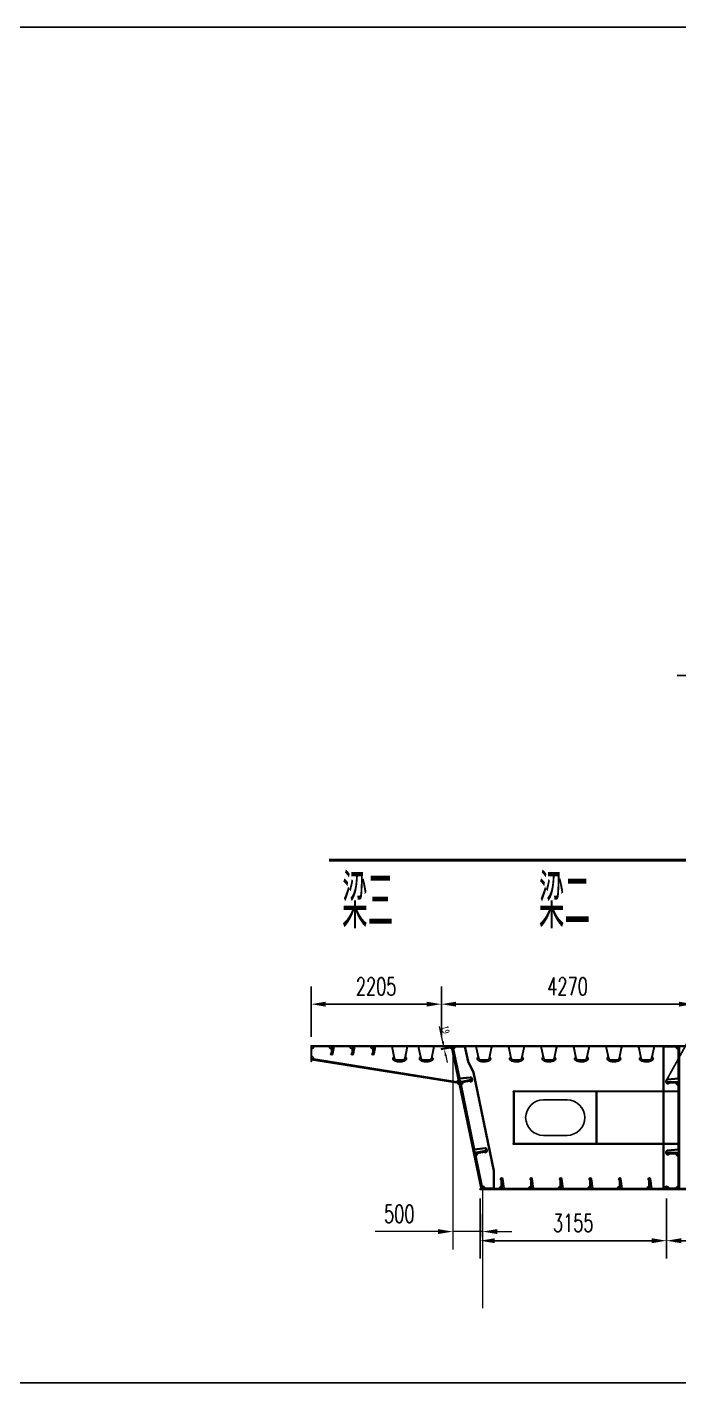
# Model space of a CAD drawing. Extents: x -158665 to 747974, y -1078007 to -307893.
# Drawn here: x 194221 to 205250, y -387493 to -364569 of the extents above; entities that cross this region are included whole.
import ezdxf

# ---------------------------------------------------------------- set-up
doc = ezdxf.new("R2010")
doc.units = 0
doc.header["$LTSCALE"] = 0.02
doc.header["$MEASUREMENT"] = 0
doc.header["$PDMODE"] = 35
doc.header["$PDSIZE"] = 150
doc.layers.get('0').update_dxf_attribs({"linetype": 'CONTINUOUS'})
doc.layers.get('Defpoints').update_dxf_attribs({"linetype": 'CONTINUOUS'})
doc.layers.add('1', color=1, linetype='CONTINUOUS')
for name, color, linetype, lineweight in [('1图框轮廓', 7, 'CONTINUOUS', 35), ('2细线层', 41, 'CONTINUOUS', 15), ('标注层', 3, 'CONTINUOUS', 13)]:
    doc.layers.add(name, color=color, linetype=linetype, lineweight=lineweight)
doc.styles.add('HC_GBDIM', font='romans', dxfattribs={"width": 0.667, "bigfont": 'gbcbig'})
doc.styles.add('仿宋', font='仿宋_GB2312_1.ttf', dxfattribs={"width": 0.7})
doc.dimstyles.new('HC_GBDIM-100', dxfattribs={"dimscale": 100, "dimtxt": 3, "dimasz": 2.5, "dimexe": 3, "dimexo": 1.5, "dimgap": 1.5, "dimtad": 1, "dimdec": 0, "dimzin": 0, "dimdsep": 46, "dimtxsty": 'HC_GBDIM', "dimcen": 2.5, "dimclrd": 130, "dimclre": 130, "dimclrt": 3, "dimadec": 0, "dimazin": 0, "dimtfac": 0.714286, "dimtdec": 0, "dimtmove": 0, "dimatfit": 3, "dimfxl": 1, "dimtzin": 0, "dimlwd": -1, "dimlwe": -1, "dimarcsym": 0})
doc.dimstyles.new('标准标注样式-45', dxfattribs={"dimscale": 45, "dimtxt": 2.7, "dimasz": 2.5, "dimexe": 1.25, "dimexo": 0.625, "dimtad": 1, "dimdec": 0, "dimdsep": 46, "dimtxsty": '仿宋', "dimcen": 2.5, "dimclrd": 3, "dimclre": 3, "dimclrt": 4, "dimazin": 0, "dimtfac": 1, "dimtdec": 0, "dimtmove": 0, "dimatfit": 3, "dimfxl": 1.25, "dimlwd": 13, "dimlwe": 13, "dimarcsym": 0})

# ---------------------------------------------------------------- blocks, each defined once
blk = doc.blocks.new('*D291')
at = {"layer": '2细线层', "color": 130}
for p, q in [((201425, -381958), (201425, -385235)), ((201925, -385031), (201925, -384635)), ((201175, -384935), (200110, -384935)), ((201925, -384935), (201425, -384935)), ((202175, -384935), (202425, -384935))]:
    blk.add_line(p, q, dxfattribs=at)
for points in [[(201175, -384893), (201175, -384976), (201425, -384935)], [(202175, -384893), (202175, -384976), (201925, -384935)]]:
    blk.add_solid(points, dxfattribs=at)
at = {"layer": 'Defpoints', "color": 0}
for p in [(201425, -381808), (201425, -384935), (201925, -385181)]:
    blk.add_point(p, dxfattribs=at)
at = {"layer": '2细线层', "color": 3, "insert": (200518, -384635), "char_height": 300, "attachment_point": 5, "style": 'HC_GBDIM'}
blk.add_mtext('500', dxfattribs=at)
blk = doc.blocks.new('*D295')
at = {"color": 130}
for p, q in [((201230, -381642), (201230, -380789)), ((205500, -381642), (205500, -380789)), ((201480, -381089), (205250, -381089))]:
    blk.add_line(p, q, dxfattribs=at)
for points in [[(201480, -381048), (201480, -381131), (201230, -381089)], [(205250, -381048), (205250, -381131), (205500, -381089)]]:
    blk.add_solid(points, dxfattribs=at)
at = {"layer": 'Defpoints', "color": 0}
for p in [(205500, -381089), (201230, -381792), (205500, -381792)]:
    blk.add_point(p, dxfattribs=at)
at = {"color": 3, "insert": (203365, -380789), "char_height": 300, "attachment_point": 5, "style": 'HC_GBDIM'}
blk.add_mtext('4270', dxfattribs=at)
blk = doc.blocks.new('*D296')
at = {"color": 130}
for p, q in [((201885, -384376), (201885, -385389)), ((205040, -384376), (205040, -385389)), ((202135, -385089), (204790, -385089))]:
    blk.add_line(p, q, dxfattribs=at)
for points in [[(202135, -385047), (202135, -385131), (201885, -385089)], [(204790, -385047), (204790, -385131), (205040, -385089)]]:
    blk.add_solid(points, dxfattribs=at)
at = {"layer": 'Defpoints', "color": 0}
for p in [(201885, -384226), (205040, -384226), (205040, -385089)]:
    blk.add_point(p, dxfattribs=at)
at = {"color": 3, "insert": (203462, -384789), "char_height": 300, "attachment_point": 5, "style": 'HC_GBDIM'}
blk.add_mtext('3155', dxfattribs=at)
blk = doc.blocks.new('*D297')
at = {"color": 130}
for p, q in [((205040, -384376), (205040, -385389)), ((209310, -384376), (209310, -385389)), ((205290, -385089), (209060, -385089))]:
    blk.add_line(p, q, dxfattribs=at)
for points in [[(205290, -385047), (205290, -385131), (205040, -385089)], [(209060, -385047), (209060, -385131), (209310, -385089)]]:
    blk.add_solid(points, dxfattribs=at)
at = {"layer": 'Defpoints', "color": 0}
for p in [(205040, -384226), (209310, -384226), (209310, -385089)]:
    blk.add_point(p, dxfattribs=at)
at = {"color": 3, "insert": (207175, -384789), "char_height": 300, "attachment_point": 5, "style": 'HC_GBDIM'}
blk.add_mtext('4270', dxfattribs=at)
blk = doc.blocks.new('*D300')
at = {"color": 130}
for p, q in [((199025, -381642), (199025, -380790)), ((201230, -381642), (201230, -380790)), ((200980, -381090), (199275, -381090))]:
    blk.add_line(p, q, dxfattribs=at)
for points in [[(199275, -381048), (199275, -381131), (199025, -381090)], [(200980, -381048), (200980, -381131), (201230, -381090)]]:
    blk.add_solid(points, dxfattribs=at)
at = {"layer": 'Defpoints', "color": 0}
for p in [(199025, -381090), (199025, -381792), (201230, -381792)]:
    blk.add_point(p, dxfattribs=at)
at = {"color": 3, "insert": (200127, -380790), "char_height": 300, "attachment_point": 5, "style": 'HC_GBDIM'}
blk.add_mtext('2205', dxfattribs=at)
blk = doc.blocks.new('*D310')
at = {"color": 3, "linetype": 'ByBlock', "lineweight": 13, "ltscale": 3}
for p, q in [((201254, -381724), (201200, -381465)), ((201281, -381853), (201277, -381834)), ((201304, -381963), (201327, -382073))]:
    blk.add_line(p, q, dxfattribs=at)
at = {"color": 3, "lineweight": 13, "ltscale": 3}
for p, q in [((201375, -381814), (201222, -381845)), ((201379, -381832), (201226, -381864))]:
    blk.add_line(p, q, dxfattribs=at)
at = {"color": 3, "ltscale": 3}
for points in [[(201273, -381720), (201236, -381728), (201277, -381834)], [(201322, -381959), (201286, -381967), (201281, -381853)]]:
    blk.add_solid(points, dxfattribs=at)
at = {"layer": 'Defpoints', "color": 0, "ltscale": 3}
for p in [(201277, -381834), (201402, -381808), (201406, -381826)]:
    blk.add_point(p, dxfattribs=at)
at = {"color": 4, "ltscale": 3, "insert": (201303, -381521), "char_height": 121.5, "attachment_point": 5, "rotation": 281.7683, "style": '仿宋'}
blk.add_mtext('19', dxfattribs=at)

msp = doc.modelspace()

# ---------------------------------------------------------------- linework, layer by layer
at = {"color": 7, "ltscale": 3}
msp.add_line((236673.5, -375530.4), (205219.1, -375530.4), dxfattribs=at)
at = {"color": 6, "ltscale": 3}
for p, q in [((201399.1, -381791.9), (201906.2, -384225.9)), ((201401.2, -381791.9), (201908.3, -384225.9)), ((201424.9, -381807.9), (201403.4, -381812.4)), ((201421.6, -381791.9), (201928.7, -384225.9)), ((201902.5, -384207.9), (201924, -384203.4)), ((201904.5, -384207.9), (201924.1, -384203.8)), ((201906.5, -384207.9), (201924.2, -384204.2))]:
    msp.add_line(p, q, dxfattribs=at)
at = {"color": 7, "ltscale": 3}
msp.add_lwpolyline([(247451, -364569.4), (180592.3, -364569.4), (180592.3, -387492.9), (247451, -387492.9)], close=True, dxfattribs=at)
msp.add_lwpolyline([(205037, -382385.5), (208823, -375530.4)], dxfattribs=at)
at = {"color": 6}
msp.add_lwpolyline([(219592.4, -378654.7, 0, 150, 0), (219087.3, -378654.7, 50, 50, 0), (199329.6, -378654.7, 50, 50, 0)], format="xyseb", dxfattribs=at)
at = {"color": 6, "ltscale": 3}
msp.add_lwpolyline([(201424.9, -381807.9), (201406.3, -381826.5)], dxfattribs=at)
at = {"color": 2, "ltscale": 3}
msp.add_lwpolyline([(205241.9, -382450.9, -0.4142136), (205206.9, -382415.9), (205085.6, -382415.9, -0.8490905), (205036.9, -382407.9), (205036.9, -382387.9, -0.3855079), (205059.5, -382363), (205241.9, -382344.9), (205241.9, -381842.9, -0.4142136), (205206.9, -381807.9), (204844.9, -381807.9), (204832.8, -381817.7), (204795.8, -381987.9, -0.5717692), (204809.1, -382028.9, -0.2157414), (204733.9, -382062.9), (204665.9, -382062.9, -0.2157414), (204590.8, -382028.9, -0.5717692), (204604.1, -381987.9), (204567.1, -381817.7), (204554.9, -381807.9), (204294.9, -381807.9), (204282.8, -381817.7), (204245.8, -381987.9, -0.5717692), (204259.1, -382028.9, -0.2157414), (204183.9, -382062.9), (204115.9, -382062.9, -0.2157414), (204040.8, -382028.9, -0.5717692), (204054.1, -381987.9), (204017.1, -381817.7), (204004.9, -381807.9), (203744.9, -381807.9), (203732.8, -381817.7), (203695.8, -381987.9, -0.5717692), (203709.1, -382028.9, -0.2157414), (203633.9, -382062.9), (203565.9, -382062.9, -0.2157414), (203490.8, -382028.9, -0.5717692), (203504.1, -381987.9), (203467.1, -381817.7), (203454.9, -381807.9), (203194.9, -381807.9), (203182.8, -381817.7), (203145.8, -381987.9, -0.5717692), (203159.1, -382028.9, -0.2157414), (203083.9, -382062.9), (203015.9, -382062.9, -0.2157414), (202940.8, -382028.9, -0.5717692), (202954.1, -381987.9), (202917.1, -381817.7), (202904.9, -381807.9), (202644.9, -381807.9), (202632.8, -381817.7), (202595.8, -381987.9, -0.5717692), (202609.1, -382028.9, -0.2157414), (202533.9, -382062.9), (202465.9, -382062.9, -0.2157414), (202390.8, -382028.9, -0.5717692), (202404.1, -381987.9), (202367.1, -381817.7), (202354.9, -381807.9), (202094.9, -381807.9), (202082.8, -381817.7), (202045.8, -381987.9, -0.5717692), (202059.1, -382028.9, -0.2157414), (201983.9, -382062.9), (201915.9, -382062.9, -0.2157414), (201840.8, -382028.9, -0.5717692), (201854.1, -381987.9), (201817.1, -381817.7), (201804.9, -381807.9), (201459.9, -381807.9, -0.3552568), (201432.1, -381842.2), (201537.1, -382346.2), (201719.4, -382326.7, -0.3855079), (201746.5, -382346.5), (201750.6, -382366.1, -0.8490905), (201704.6, -382383.8), (201585.8, -382408.6, -0.4142136), (201558.7, -382450), (201787.1, -383546.2), (201969.4, -383526.7, -0.3855079), (201996.5, -383546.5), (202000.6, -383566.1, -0.8490905), (201954.6, -383583.8), (201835.8, -383608.6, -0.4142136), (201808.7, -383650), (201917.8, -384173.6, -0.4757351), (201959.9, -384207.9), (202207.9, -384207.9, -0.4142136), (202242.9, -384172.9), (202242.9, -384066.6, -1.7629799), (202269.7, -384045.2), (202291.9, -384207.9), (202707.9, -384207.9, -0.4142136), (202742.9, -384172.9), (202742.9, -384066.6, -1.7629799), (202769.7, -384045.2), (202791.9, -384207.9), (203207.9, -384207.9, -0.4142136), (203242.9, -384172.9), (203242.9, -384066.6, -1.7629799), (203269.7, -384045.2), (203291.9, -384207.9), (203707.9, -384207.9, -0.4142136), (203742.9, -384172.9), (203742.9, -384066.6, -1.7629799), (203769.7, -384045.2), (203791.9, -384207.9), (204207.9, -384207.9, -0.4142136), (204242.9, -384172.9), (204242.9, -384066.6, -1.7629799), (204269.7, -384045.2), (204291.9, -384207.9), (204707.9, -384207.9, -0.4142136), (204742.9, -384172.9), (204742.9, -384066.6, -1.7629799), (204769.7, -384045.2), (204791.9, -384207.9), (205004.9, -384207.9, -1), (205074.9, -384207.9), (205206.9, -384207.9, -0.4142136), (205241.9, -384172.9), (205241.9, -383650.9, -0.4142136), (205206.9, -383615.9), (205085.6, -383615.9, -0.8490905), (205036.9, -383607.9), (205036.9, -383587.9, -0.3855079), (205059.5, -383563), (205241.9, -383544.9)], format="xyb", close=True, dxfattribs=at)
at = {"layer": '1', "color": 181}
for points in [[(201229.9, -381807.9), (199024.9, -381807.9), (199024.9, -381791.9), (201229.9, -381791.9)], [(199034.9, -381807.9), (199024.9, -381807.9), (199024.9, -382057.9), (199034.9, -382057.9)], [(199368.9, -381927.9), (199380.9, -381927.9), (199380.9, -381807.9), (199368.9, -381807.9)], [(199718.9, -381927.9), (199730.9, -381927.9), (199730.9, -381807.9), (199718.9, -381807.9)], [(200068.9, -381927.9), (200080.9, -381927.9), (200080.9, -381807.9), (200068.9, -381807.9)], [(201526.3, -382427.3), (199034.9, -382028.1), (199034.9, -382007.9), (201529.4, -382407.5)]]:
    msp.add_lwpolyline(points, close=True, dxfattribs=at)
for points in [[(199069.5, -382013.4, 0.4615482), (199034.9, -381972.9), (199034.9, -381842.9, 0.4142136), (199069.9, -381807.9), (199333.9, -381807.9, 0.4142136), (199368.9, -381842.9), (199368.9, -381908.8, 1.7811251), (199394.6, -381931.3), (199415.9, -381807.9), (199683.9, -381807.9, 0.4142136), (199718.9, -381842.9), (199718.9, -381908.8, 1.7811251), (199744.6, -381931.3), (199765.9, -381807.9), (200033.9, -381807.9, 0.4142136), (200068.9, -381842.9), (200068.9, -381908.8, 1.7811251), (200094.6, -381931.3), (200115.9, -381807.9), (200389.9, -381807.9), (200429.1, -381987.9, 0.5717692), (200415.8, -382028.9, 0.2157414), (200490.9, -382062.9), (200558.9, -382062.9, 0.2157414), (200634.1, -382028.9, 0.5717692), (200620.8, -381987.9), (200659.9, -381807.9), (200839.9, -381807.9), (200879.1, -381987.9, 0.5717692), (200865.8, -382028.9, 0.2157414), (200940.9, -382062.9), (201008.9, -382062.9, 0.2157414), (201084.1, -382028.9, 0.5717692), (201070.8, -381987.9), (201109.9, -381807.9), (201369.5, -381807.9, 0.4757351), (201411.6, -381842.2), (201522.3, -382373.3, 0.311127), (201494.9, -382402)], [(200653.8, -381807.9), (200659.9, -381807.9), (200617.8, -382001.7, -0.3528189), (200572.9, -382037.9), (200477, -382037.9, -0.3528189), (200432.1, -382001.7), (200389.9, -381807.9), (200396.1, -381807.9), (200437.9, -382000.4, 0.3528189), (200477, -382031.9), (200572.9, -382031.9, 0.3528189), (200611.9, -382000.4)], [(201103.8, -381807.9), (201109.9, -381807.9), (201067.8, -382001.7, -0.3528189), (201022.9, -382037.9), (200927, -382037.9, -0.3528189), (200882.1, -382001.7), (200839.9, -381807.9), (200846.1, -381807.9), (200887.9, -382000.4, 0.3528189), (200927, -382031.9), (201022.9, -382031.9, 0.3528189), (201061.9, -382000.4)]]:
    msp.add_lwpolyline(points, format="xyb", close=True, dxfattribs=at)
at = {"layer": '1', "color": 4}
for points in [[(201229.9, -381791.9), (205499.9, -381791.9), (205499.9, -381807.9), (201229.9, -381807.9)], [(205241.9, -381807.9), (205257.9, -381807.9), (205257.9, -384207.9), (205241.9, -384207.9)], [(202445.9, -382567.9), (205241.9, -382567.9), (205241.9, -382557.9), (202445.9, -382557.9)], [(202451.9, -383447.9), (202461.9, -383447.9), (202461.9, -382567.9), (202451.9, -382567.9)], [(203861.9, -383447.9), (203851.9, -383447.9), (203851.9, -382567.9), (203861.9, -382567.9)], [(205241.9, -382399.9), (205061.9, -382399.9), (205061.9, -382415.9), (205241.9, -382415.9)], [(205241.9, -383457.9), (202445.9, -383457.9), (202445.9, -383447.9), (205241.9, -383447.9)], [(205061.9, -383615.9), (205241.9, -383615.9), (205241.9, -383599.9), (205061.9, -383599.9)], [(202256.9, -384047.9), (202242.9, -384047.9), (202242.9, -384207.9), (202256.9, -384207.9)], [(202756.9, -384047.9), (202742.9, -384047.9), (202742.9, -384207.9), (202756.9, -384207.9)], [(203256.9, -384047.9), (203242.9, -384047.9), (203242.9, -384207.9), (203256.9, -384207.9)], [(203756.9, -384047.9), (203742.9, -384047.9), (203742.9, -384207.9), (203756.9, -384207.9)], [(204256.9, -384047.9), (204242.9, -384047.9), (204242.9, -384207.9), (204256.9, -384207.9)], [(204756.9, -384047.9), (204742.9, -384047.9), (204742.9, -384207.9), (204756.9, -384207.9)], [(205039.9, -384207.9), (201884.9, -384207.9), (201884.9, -384225.9), (205039.9, -384225.9)], [(205039.9, -384207.9), (209309.9, -384207.9), (209309.9, -384225.9), (205039.9, -384225.9)]]:
    msp.add_lwpolyline(points, close=True, dxfattribs=at)
for points in [[(201406.5, -381807.9), (201424.9, -381807.9), (201924.9, -384207.9), (201906.5, -384207.9), (201406.5, -381807.9)], [(201548.3, -382400.1), (201724.5, -382363.3), (201727.8, -382379), (201551.6, -382415.7), (201548.3, -382400.1)], [(201798.3, -383600.1), (201974.5, -383563.3), (201977.8, -383579), (201801.6, -383615.7), (201798.3, -383600.1)]]:
    msp.add_lwpolyline(points, dxfattribs=at)
for points in [[(202078.8, -381807.9), (202084.9, -381807.9), (202042.8, -382001.7, -0.3528189), (201997.9, -382037.9), (201902, -382037.9, -0.3528189), (201857.1, -382001.7), (201814.9, -381807.9), (201821.1, -381807.9), (201862.9, -382000.4, 0.3528189), (201902, -382031.9), (201997.9, -382031.9, 0.3528189), (202036.9, -382000.4)], [(202628.8, -381807.9), (202634.9, -381807.9), (202592.8, -382001.7, -0.3528189), (202547.9, -382037.9), (202452, -382037.9, -0.3528189), (202407.1, -382001.7), (202364.9, -381807.9), (202371.1, -381807.9), (202412.9, -382000.4, 0.3528189), (202452, -382031.9), (202547.9, -382031.9, 0.3528189), (202586.9, -382000.4)], [(203178.8, -381807.9), (203184.9, -381807.9), (203142.8, -382001.7, -0.3528189), (203097.9, -382037.9), (203002, -382037.9, -0.3528189), (202957.1, -382001.7), (202914.9, -381807.9), (202921.1, -381807.9), (202962.9, -382000.4, 0.3528189), (203002, -382031.9), (203097.9, -382031.9, 0.3528189), (203136.9, -382000.4)], [(203728.8, -381807.9), (203734.9, -381807.9), (203692.8, -382001.7, -0.3528189), (203647.9, -382037.9), (203552, -382037.9, -0.3528189), (203507.1, -382001.7), (203464.9, -381807.9), (203471.1, -381807.9), (203512.9, -382000.4, 0.3528189), (203552, -382031.9), (203647.9, -382031.9, 0.3528189), (203686.9, -382000.4)], [(204278.8, -381807.9), (204284.9, -381807.9), (204242.8, -382001.7, -0.3528189), (204197.9, -382037.9), (204102, -382037.9, -0.3528189), (204057.1, -382001.7), (204014.9, -381807.9), (204021.1, -381807.9), (204062.9, -382000.4, 0.3528189), (204102, -382031.9), (204197.9, -382031.9, 0.3528189), (204236.9, -382000.4)], [(204828.8, -381807.9), (204834.9, -381807.9), (204792.8, -382001.7, -0.3528189), (204747.9, -382037.9), (204652, -382037.9, -0.3528189), (204607.1, -382001.7), (204564.9, -381807.9), (204571.1, -381807.9), (204612.9, -382000.4, 0.3528189), (204652, -382031.9), (204747.9, -382031.9, 0.3528189), (204786.9, -382000.4)]]:
    msp.add_lwpolyline(points, format="xyb", close=True, dxfattribs=at)
at = {"layer": '1', "color": 2}
msp.add_lwpolyline([(202956.9, -382707.9, 1), (202956.9, -383307.9), (203356.9, -383307.9, 1), (203356.9, -382707.9)], format="xyb", close=True, dxfattribs=at)
at = {"layer": '1图框轮廓', "color": 1, "ltscale": 3}
msp.add_lwpolyline([(201681.9, -382060.8), (201629.2, -381807.9), (201459.9, -381807.9, -0.3552568), (201432.1, -381842.2), (201537.1, -382346.2), (201719.4, -382326.7, -0.3855079), (201746.5, -382346.5), (201750.6, -382366.1, -0.8490905), (201704.6, -382383.8), (201585.8, -382408.6, -0.4142136), (201558.7, -382450), (201787.1, -383546.2), (201969.4, -383526.7, -0.3855079), (201996.5, -383546.5), (202000.6, -383566.1, -0.8490905), (201954.6, -383583.8), (201835.8, -383608.6, -0.4142136), (201808.7, -383650), (201917.8, -384173.6, -0.4757351), (201959.9, -384207.9), (202117.8, -384207.9), (202117.8, -383907.9), (201771.7, -382246.4)], format="xyb", close=True, dxfattribs=at)
at = {"layer": '1图框轮廓', "color": 3, "ltscale": 3}
msp.add_lwpolyline([(205241.9, -383650.9, -0.4142136), (205206.9, -383615.9), (205085.6, -383615.9, -0.8490905), (205036.9, -383607.9), (205036.9, -383587.9, -0.3855079), (205059.5, -383563), (205241.9, -383544.9), (205241.9, -382450.9, -0.4142136), (205206.9, -382415.9), (205085.6, -382415.9, -0.8490905), (205036.9, -382407.9), (205036.9, -382387.9, -0.3855079), (205059.5, -382363), (205241.9, -382344.9), (205241.9, -381842.9, -0.4142136), (205206.9, -381807.9), (204991.9, -381807.9), (204991.9, -384207.9), (205004.9, -384207.9, -1), (205074.9, -384207.9), (205206.9, -384207.9, -0.4142136), (205241.9, -384172.9)], format="xyb", close=True, dxfattribs=at)
at = {"layer": '2细线层', "color": 1}
msp.add_line((201924.9, -384207.9), (201924.9, -386226.9), dxfattribs=at)
at = {"layer": '标注层', "color": 7}
msp.add_circle((201529.4, -382407.5), 35, dxfattribs=at)

# ---------------------------------------------------------------- texts
at = {"color": 6, "linetype": 'Continuous', "style": 'HC_GBDIM', "width": 0.667}
for s, p in [('梁三', (199550.9, -379805.5)), ('梁二', (202880.1, -379805.5))]:
    msp.add_text(s, height=900, dxfattribs=at).set_placement(p)

# ---------------------------------------------------------------- dimensions: what is measured, and where the dimension line sits
at = {"color": 7}
for base, p1, p2, picture, middle in [((199024.9, -381089.5), (201229.9, -381791.9), (199024.9, -381791.9), '*D300', (200127.4, -380789.5)), ((205039.9, -385088.9), (201884.9, -384225.9), (205039.9, -384225.9), '*D296', (203462.4, -384788.9)), ((209309.9, -385088.9), (205039.9, -384225.9), (209309.9, -384225.9), '*D297', (207174.9, -384788.9))]:
    dim = msp.add_linear_dim(base=base, p1=p1, p2=p2, dimstyle='HC_GBDIM-100', override={"dimzin": 8}, dxfattribs=at)
    dim.commit()
    dim.dimension.update_dxf_attribs({"geometry": picture, "text_midpoint": middle})
dim = msp.add_linear_dim(base=(205499.9, -381089.5), p1=(201229.9, -381791.9), p2=(205499.9, -381791.9), angle=180, dimstyle='HC_GBDIM-100', override={"dimzin": 8}, dxfattribs=at)
dim.commit()
dim.dimension.update_dxf_attribs({"geometry": '*D295', "text_midpoint": (203364.9, -380789.5)})
at = {"color": 6, "ltscale": 3}
dim = msp.add_aligned_dim(p1=(201406.3, -381826.5), p2=(201402.5, -381807.9), distance=127.9, dimstyle='标准标注样式-45', dxfattribs=at)
dim.commit()
dim.dimension.update_dxf_attribs({"geometry": '*D310', "text_midpoint": (201302.9, -381521.5)})
at = {"layer": '2细线层', "color": 1}
dim = msp.add_linear_dim(base=(201424.9, -384934.8), p1=(201924.9, -385181.4), p2=(201424.9, -381807.9), angle=180, dimstyle='HC_GBDIM-100', override={"dimzin": 8}, dxfattribs=at)
dim.commit()
dim.dimension.update_dxf_attribs({"geometry": '*D291', "text_midpoint": (200517.7, -384634.8)})

doc.saveas('drawing.dxf')
